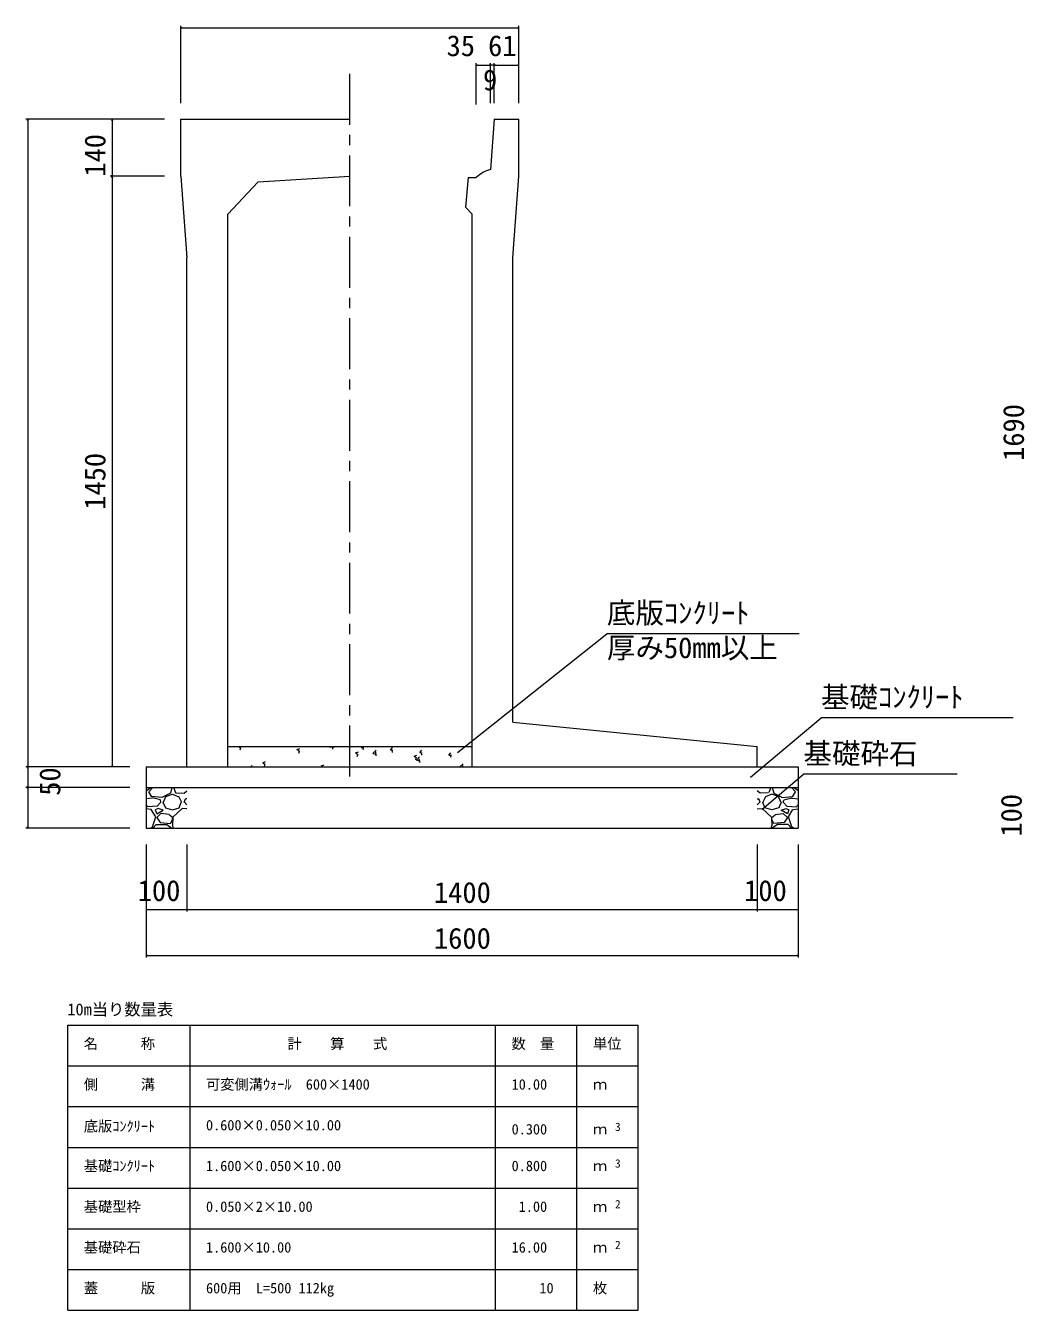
# Model space of a CAD drawing. Units: millimetres on the paper, scale 1:20. Extents: x 0 to 841, y 0 to 594.
# Drawn here: x 314.3 to 436.9, y 179.5 to 337.2 of the extents above; entities that cross this region are included whole.
import ezdxf
from ezdxf.enums import TextEntityAlignment as Align

# ---------------------------------------------------------------- set-up
doc = ezdxf.new("R2010")
doc.units = ezdxf.units.MM
doc.linetypes.add('USER2', pattern=[10, 6.25, -1.25, 1.25, -1.25])
for name, color, linetype, lineweight in [('D-STR-DIM（寸法）', 7, 'Continuous', 18), ('D-STR-HTXT（旗揚げ）', 4, 'Continuous', 18), ('D-STR-STRn（構造物）', 5, 'Continuous', 18), ('D-STR（構造物外形線）', 1, 'Continuous', 18)]:
    doc.layers.add(name, color=color, linetype=linetype, lineweight=lineweight)
doc.layers.add('D-STR-TXT（文字）', color=7, linetype='Continuous')
doc.styles.add('ＭＳ ゴシック', font='')
doc.styles.get('ＭＳ ゴシック').set_extended_font_data('MS Gothic')

msp = doc.modelspace()

# ---------------------------------------------------------------- linework, layer by layer
at = {"layer": 'D-STR-DIM（寸法）'}
for p, q in [((333.358, 327.698), (333.358, 337.187)), ((333.358, 336.937), (333.508, 336.962)), ((333.358, 336.937), (333.378, 336.937)), ((333.508, 336.912), (333.358, 336.937)), ((333.378, 336.937), (374.838, 336.937)), ((374.708, 336.962), (374.858, 336.937)), ((374.858, 336.937), (374.708, 336.912)), ((374.858, 336.937), (374.838, 336.937)), ((374.858, 327.698), (374.858, 337.187)), ((369.618, 327.534), (369.618, 332.604)), ((369.618, 332.354), (369.768, 332.379)), ((369.618, 332.354), (369.638, 332.354)), ((369.768, 332.329), (369.618, 332.354)), ((369.638, 332.354), (371.347, 332.354)), ((371.217, 332.379), (371.367, 332.354)), ((371.367, 332.354), (371.217, 332.329)), ((371.367, 332.354), (371.347, 332.354)), ((371.367, 327.666), (371.367, 332.604)), ((371.367, 327.666), (371.367, 332.604)), ((371.367, 332.354), (371.517, 332.379)), ((371.367, 332.354), (371.387, 332.354)), ((371.517, 332.329), (371.367, 332.354)), ((371.788, 332.354), (371.387, 332.354)), ((371.658, 332.379), (371.808, 332.354)), ((371.808, 332.354), (371.658, 332.329)), ((371.808, 332.354), (371.788, 332.354)), ((371.808, 327.698), (371.808, 332.604)), ((371.808, 327.698), (371.808, 332.604)), ((371.808, 332.354), (371.958, 332.379)), ((371.808, 332.354), (371.828, 332.354)), ((371.958, 332.329), (371.808, 332.354)), ((371.828, 332.354), (374.838, 332.354)), ((374.708, 332.379), (374.858, 332.354)), ((374.858, 332.354), (374.708, 332.329)), ((374.858, 332.354), (374.838, 332.354)), ((374.858, 327.698), (374.858, 332.604)), ((331.358, 325.698), (314.311, 325.698)), ((314.536, 325.548), (314.561, 325.698)), ((314.561, 325.698), (314.561, 325.678)), ((314.561, 325.698), (314.586, 325.548)), ((314.561, 325.678), (314.561, 246.218)), ((331.358, 325.698), (324.671, 325.698)), ((324.896, 325.548), (324.921, 325.698)), ((324.921, 325.698), (324.921, 325.678)), ((324.921, 325.698), (324.946, 325.548)), ((324.921, 325.678), (324.921, 318.718)), ((331.358, 318.698), (324.671, 318.698)), ((331.358, 318.698), (324.671, 318.698)), ((324.921, 318.698), (324.896, 318.848)), ((324.896, 318.548), (324.921, 318.698)), ((324.946, 318.848), (324.921, 318.698)), ((324.921, 318.698), (324.921, 318.718)), ((324.921, 318.698), (324.921, 318.678)), ((324.921, 318.698), (324.946, 318.548)), ((324.921, 318.678), (324.921, 246.218)), ((327.108, 246.198), (314.311, 246.198)), ((327.108, 246.198), (314.311, 246.198)), ((314.561, 246.198), (314.536, 246.348)), ((314.536, 246.048), (314.561, 246.198)), ((314.586, 246.348), (314.561, 246.198)), ((314.561, 246.198), (314.561, 246.218)), ((314.561, 246.198), (314.561, 246.178)), ((314.561, 246.198), (314.586, 246.048)), ((314.561, 246.178), (314.561, 243.718)), ((327.108, 246.198), (324.671, 246.198)), ((324.921, 246.198), (324.896, 246.348)), ((324.946, 246.348), (324.921, 246.198)), ((324.921, 246.198), (324.921, 246.218)), ((327.108, 243.698), (314.311, 243.698)), ((327.108, 243.698), (314.311, 243.698)), ((314.561, 243.698), (314.536, 243.848)), ((314.536, 243.548), (314.561, 243.698)), ((314.586, 243.848), (314.561, 243.698)), ((314.561, 243.698), (314.561, 243.718)), ((314.561, 243.698), (314.561, 243.678)), ((314.561, 243.698), (314.586, 243.548)), ((314.561, 243.678), (314.561, 238.718)), ((327.108, 238.698), (314.311, 238.698)), ((314.561, 238.698), (314.536, 238.848)), ((314.586, 238.848), (314.561, 238.698)), ((314.561, 238.698), (314.561, 238.718)), ((329.108, 236.698), (329.108, 222.825)), ((329.108, 236.698), (329.108, 228.448)), ((334.108, 236.698), (334.108, 228.448)), ((334.108, 236.698), (334.108, 228.448)), ((404.108, 236.698), (404.108, 228.448)), ((404.108, 236.698), (404.108, 228.448)), ((409.108, 236.698), (409.108, 228.448)), ((409.108, 236.698), (409.108, 222.825)), ((329.108, 228.698), (329.258, 228.723)), ((329.108, 228.698), (329.128, 228.698)), ((329.258, 228.673), (329.108, 228.698)), ((329.128, 228.698), (334.088, 228.698)), ((333.958, 228.723), (334.108, 228.698)), ((334.108, 228.698), (333.958, 228.673)), ((334.108, 228.698), (334.088, 228.698)), ((334.108, 228.698), (334.258, 228.723)), ((334.108, 228.698), (334.128, 228.698)), ((334.258, 228.673), (334.108, 228.698)), ((334.128, 228.698), (404.088, 228.698)), ((403.958, 228.723), (404.108, 228.698)), ((404.108, 228.698), (403.958, 228.673)), ((404.108, 228.698), (404.088, 228.698)), ((404.108, 228.698), (404.258, 228.723)), ((404.108, 228.698), (404.128, 228.698)), ((404.258, 228.673), (404.108, 228.698)), ((404.128, 228.698), (409.088, 228.698)), ((408.958, 228.723), (409.108, 228.698)), ((409.108, 228.698), (408.958, 228.673)), ((409.108, 228.698), (409.088, 228.698)), ((329.108, 223.075), (329.258, 223.1)), ((329.108, 223.075), (329.128, 223.075)), ((329.258, 223.05), (329.108, 223.075)), ((329.128, 223.075), (409.088, 223.075)), ((408.958, 223.1), (409.108, 223.075)), ((409.108, 223.075), (408.958, 223.05)), ((409.108, 223.075), (409.088, 223.075))]:
    msp.add_line(p, q, dxfattribs=at)
at = {"layer": 'D-STR-DIM（寸法）', "linetype": 'USER2'}
msp.add_line((354.108, 245.021), (354.108, 331.645), dxfattribs=at)
at = {"layer": 'D-STR-HTXT（旗揚げ）'}
for p, q in [((367.301, 247.963), (385.651, 262.558)), ((409.25, 262.558), (385.651, 262.558)), ((403.286, 244.967), (411.931, 252.231)), ((435.529, 252.231), (411.931, 252.231)), ((404.697, 241.038), (409.781, 245.3)), ((428.644, 245.3), (409.781, 245.3)), ((319.48, 214.51), (389.48, 214.51)), ((319.48, 179.51), (319.48, 214.51)), ((334.48, 179.51), (334.48, 214.51)), ((371.98, 179.51), (371.98, 214.51)), ((381.98, 198.51), (381.98, 214.51)), ((381.98, 179.51), (381.98, 214.51)), ((389.48, 179.51), (389.48, 214.51)), ((319.48, 209.51), (389.48, 209.51)), ((319.48, 204.51), (389.48, 204.51)), ((319.48, 199.51), (389.48, 199.51)), ((319.48, 194.51), (389.48, 194.51)), ((319.48, 189.51), (389.48, 189.51)), ((319.48, 189.51), (389.48, 189.51)), ((319.48, 184.51), (389.48, 184.51)), ((319.48, 179.51), (389.48, 179.51))]:
    msp.add_line(p, q, dxfattribs=at)
at = {"layer": 'D-STR-STRn（構造物）', "color": 7}
for p, q in [((339.108, 248.698), (369.108, 248.698)), ((340.479, 248.698), (340.674, 248.567)), ((340.634, 248.29), (340.735, 248.592)), ((347.611, 248.334), (347.961, 248.468)), ((347.611, 248.334), (347.86, 248.166)), ((347.819, 247.889), (347.921, 248.192)), ((351.602, 248.683), (351.617, 248.698)), ((351.602, 248.683), (352.047, 248.614)), ((352.004, 248.392), (351.968, 248.698)), ((352.18, 248.607), (352.163, 248.698)), ((354.796, 247.934), (355.147, 248.068)), ((354.797, 247.934), (355.045, 247.766)), ((355.005, 247.489), (355.106, 247.791)), ((355.507, 248.597), (355.592, 248.698)), ((355.507, 248.597), (355.806, 248.571)), ((355.766, 248.293), (355.709, 248.607)), ((356.939, 247.856), (357.328, 248.261)), ((356.939, 247.856), (357.383, 247.787)), ((357.34, 247.564), (357.285, 248.039)), ((359.094, 248.283), (359.335, 248.571)), ((359.094, 248.284), (359.392, 248.257)), ((359.353, 247.979), (359.295, 248.293)), ((361.982, 247.533), (362.332, 247.668)), ((362.68, 247.97), (362.921, 248.257)), ((362.68, 247.97), (362.979, 247.944)), ((362.939, 247.666), (362.881, 247.979)), ((366.266, 247.656), (366.507, 247.943)), ((366.266, 247.656), (366.565, 247.63)), ((366.525, 247.352), (366.468, 247.665)), ((341.946, 246.198), (342.097, 246.379)), ((343.41, 246.721), (343.76, 246.856)), ((343.41, 246.721), (343.658, 246.554)), ((343.618, 246.277), (343.719, 246.579)), ((350.595, 246.321), (350.945, 246.455)), ((350.595, 246.321), (350.777, 246.198)), ((361.982, 247.533), (362.231, 247.365)), ((362.19, 247.089), (362.292, 247.391)), ((362.275, 247.028), (362.664, 247.434)), ((362.275, 247.028), (362.72, 246.959)), ((362.676, 246.737), (362.621, 247.212)), ((367.611, 246.2), (368, 246.606)), ((367.611, 246.201), (367.626, 246.198)), ((367.979, 246.198), (367.957, 246.384))]:
    msp.add_line(p, q, dxfattribs=at)
at = {"layer": 'D-STR-STRn（構造物）'}
for p, q in [((329.108, 246.198), (329.108, 238.698)), ((329.108, 246.198), (409.108, 246.198)), ((409.108, 246.198), (409.108, 238.698)), ((329.108, 243.698), (409.108, 243.698)), ((329.108, 243.263), (329.671, 243.698)), ((329.416, 243.146), (329.913, 243.698)), ((329.776, 242.543), (329.426, 243.143)), ((332.069, 242.992), (331.019, 242.442)), ((331.517, 242.596), (332.317, 242.846)), ((332.268, 243.696), (332.068, 242.996)), ((332.315, 242.846), (333.115, 242.546)), ((332.438, 243.698), (332.708, 243.058)), ((332.713, 243.043), (333.763, 242.993)), ((333.767, 243), (334.108, 243.263)), ((404.449, 243), (404.108, 243.263)), ((405.502, 243.043), (404.452, 242.993)), ((405.901, 242.846), (405.101, 242.546)), ((405.777, 243.698), (405.507, 243.058)), ((406.698, 242.596), (405.898, 242.846)), ((405.947, 243.696), (406.147, 242.996)), ((406.147, 242.992), (407.197, 242.442)), ((408.799, 243.146), (408.302, 243.698)), ((408.439, 242.543), (408.789, 243.143)), ((409.108, 243.263), (408.545, 243.698)), ((329.871, 242.39), (329.108, 242.31)), ((329.315, 241.312), (329.108, 241.538)), ((330.463, 241.399), (329.313, 241.299)), ((331.013, 242.456), (329.763, 242.556)), ((330.865, 242.149), (329.865, 242.399)), ((330.916, 241.896), (330.466, 241.396)), ((330.917, 241.893), (330.867, 242.143)), ((331.162, 241.897), (331.462, 241.197)), ((331.215, 241.896), (331.515, 242.596)), ((333.117, 242.544), (333.417, 241.894)), ((333.165, 241.198), (333.415, 241.898)), ((333.765, 241.897), (333.915, 242.297)), ((334.108, 241.538), (333.765, 241.912)), ((334.108, 242.31), (333.921, 242.29)), ((404.108, 242.31), (404.295, 242.29)), ((404.108, 241.538), (404.451, 241.912)), ((404.45, 241.897), (404.3, 242.297)), ((405.098, 242.544), (404.798, 241.894)), ((405.051, 241.198), (404.801, 241.898)), ((407, 241.896), (406.7, 242.596)), ((407.053, 241.897), (406.753, 241.197)), ((407.202, 242.456), (408.452, 242.556)), ((407.298, 241.893), (407.348, 242.143)), ((407.299, 241.896), (407.749, 241.396)), ((407.351, 242.149), (408.351, 242.399)), ((407.752, 241.399), (408.902, 241.299)), ((408.345, 242.39), (409.108, 242.31)), ((408.901, 241.312), (409.108, 241.538)), ((329.718, 240.991), (329.108, 241.042)), ((330.277, 240.099), (329.727, 240.999)), ((329.867, 238.844), (330.267, 240.094)), ((330.214, 240.946), (330.414, 240.446)), ((330.566, 241.094), (330.216, 240.944)), ((330.415, 240.447), (331.165, 240.897)), ((330.415, 239.998), (330.815, 239.398)), ((330.916, 240.496), (330.416, 239.996)), ((331.168, 240.897), (330.568, 241.097)), ((331.922, 240.349), (330.922, 240.499)), ((331.462, 241.192), (332.312, 240.942)), ((332.327, 239.986), (331.927, 240.336)), ((332.068, 239.247), (332.318, 239.697)), ((332.364, 240.048), (332.314, 238.998)), ((332.316, 239.696), (332.316, 239.996)), ((332.319, 240.943), (333.169, 241.193)), ((333.517, 241.096), (332.367, 240.046)), ((334.108, 241.042), (333.518, 241.091)), ((404.108, 241.042), (404.698, 241.091)), ((404.698, 241.096), (405.848, 240.046)), ((405.896, 240.943), (405.046, 241.193)), ((405.851, 240.048), (405.901, 238.998)), ((405.888, 239.986), (406.288, 240.336)), ((406.148, 239.247), (405.898, 239.697)), ((405.899, 239.696), (405.899, 239.996)), ((406.753, 241.192), (405.903, 240.942)), ((406.293, 240.349), (407.293, 240.499)), ((407.047, 240.897), (407.647, 241.097)), ((407.801, 240.447), (407.051, 240.897)), ((407.299, 240.496), (407.799, 239.996)), ((407.801, 239.998), (407.401, 239.398)), ((407.65, 241.094), (408, 240.944)), ((408.001, 240.946), (407.801, 240.446)), ((407.938, 240.099), (408.488, 240.999)), ((408.348, 238.844), (407.948, 240.094)), ((408.498, 240.991), (409.108, 241.042)), ((329.108, 238.698), (362.608, 238.698)), ((329.108, 238.698), (409.108, 238.698)), ((329.671, 238.698), (329.867, 238.85)), ((329.913, 238.698), (330.316, 239.146)), ((330.316, 239.146), (331.616, 239.146)), ((330.818, 239.394), (332.068, 239.244)), ((331.615, 239.157), (332.265, 238.707)), ((332.308, 239.008), (332.438, 238.698)), ((405.907, 239.008), (405.777, 238.698)), ((406.601, 239.157), (405.951, 238.707)), ((407.397, 239.394), (406.147, 239.244)), ((407.899, 239.146), (406.599, 239.146)), ((408.302, 238.698), (407.899, 239.146)), ((408.545, 238.698), (408.349, 238.85))]:
    msp.add_line(p, q, dxfattribs=at)
at = {"layer": 'D-STR（構造物外形線）'}
for p, q in [((333.358, 318.698), (333.358, 325.698)), ((333.358, 325.698), (354.108, 325.698)), ((371.808, 325.698), (371.367, 319.535)), ((371.808, 325.698), (374.858, 325.698)), ((374.858, 318.698), (374.858, 325.698)), ((333.358, 318.698), (334.108, 308.698)), ((342.851, 318.023), (354.108, 318.698)), ((368.618, 318.548), (368.311, 314.894)), ((368.618, 318.548), (369.618, 318.548)), ((374.108, 308.698), (374.858, 318.698)), ((339.108, 314.048), (342.851, 318.023)), ((339.108, 246.198), (339.108, 314.048)), ((368.311, 314.894), (369.108, 314.048)), ((369.108, 246.198), (369.108, 314.048)), ((334.108, 246.198), (334.108, 308.698)), ((374.108, 251.698), (374.108, 308.698)), ((374.108, 251.698), (404.108, 248.698)), ((404.108, 246.198), (404.108, 248.698)), ((334.108, 246.198), (339.108, 246.198)), ((369.108, 246.198), (374.108, 246.198)), ((369.108, 246.198), (404.108, 246.198))]:
    msp.add_line(p, q, dxfattribs=at)
msp.add_arc((372.395, 315.669), 4, 104.89309, 133.9699, dxfattribs=at)

# ---------------------------------------------------------------- texts
at = {"layer": 'D-STR-DIM（寸法）', "style": 'ＭＳ ゴシック'}
for s, p in [('35', (365.971, 332.679)), ('61', (371.068, 332.679)), ('9', (370.447, 328.483)), ('100', (328.063, 228.977)), ('1400', (364.426, 228.748)), ('100', (402.491, 228.977)), ('1600', (364.426, 223.125))]:
    msp.add_text(s, height=2.566, dxfattribs=at).set_placement(p, align=Align.BOTTOM_LEFT)
for s, p in [('140', (324.871, 318.654)), ('1690', (437.613, 283.767)), ('1450', (324.871, 277.767)), ('50', (319.33, 242.665)), ('100', (437.338, 237.654))]:
    msp.add_text(s, height=2.566, rotation=90, dxfattribs=at).set_placement(p, align=Align.BOTTOM_LEFT)
at = {"layer": 'D-STR-TXT（文字）', "style": 'ＭＳ ゴシック'}
for s, height, p in [('底版ｺﾝｸﾘｰﾄ', 2.566, (385.651, 263.058)), ('厚み50mm以上', 2.566, (385.651, 258.787)), ('基礎ｺﾝｸﾘｰﾄ', 2.566, (411.931, 252.731)), ('基礎砕石', 2.566, (409.781, 245.8)), ('10m当り数量表', 1.466, (319.426, 215.273)), ('名\u3000\u3000\u3000称', 1.283, (321.442, 211.212)), ('計\u3000\u3000算\u3000\u3000式', 1.283, (346.446, 211.212)), ('数\u3000量', 1.283, (373.942, 211.212)), ('単位', 1.283, (383.942, 211.212)), ('側\u3000\u3000\u3000溝', 1.283, (321.442, 206.212)), ('可変側溝ｳｫｰﾙ\u3000600×1400', 1.283, (336.442, 206.212)), ('10.00', 1.283, (373.955, 206.212)), ('ｍ', 1.283, (383.942, 206.212)), ('底版ｺﾝｸﾘｰﾄ', 1.283, (321.442, 201.079)), ('0.600×0.050×10.00', 1.283, (336.442, 201.212)), ('0.300', 1.283, (373.955, 200.712)), ('ｍ', 1.283, (383.942, 200.712)), ('3', 1.026, (386.643, 201.214)), ('基礎ｺﾝｸﾘｰﾄ', 1.283, (321.442, 196.212)), ('1.600×0.050×10.00', 1.283, (336.442, 196.212)), ('0.800', 1.283, (373.955, 196.212)), ('ｍ', 1.283, (383.942, 196.212)), ('3', 1.026, (386.643, 196.714)), ('基礎型枠', 1.283, (321.442, 191.212)), ('0.050×2×10.00', 1.283, (336.442, 191.212)), (' 1.00', 1.283, (373.955, 191.212)), ('ｍ', 1.283, (383.942, 191.212)), ('2', 1.026, (386.643, 191.714)), ('基礎砕石', 1.283, (321.442, 186.212)), ('1.600×10.00', 1.283, (336.442, 186.212)), ('16.00', 1.283, (373.955, 186.212)), ('2', 1.026, (386.643, 186.714)), ('ｍ', 1.283, (383.942, 186.212)), ('蓋\u3000\u3000\u3000版', 1.283, (321.442, 181.212)), ('600用\u3000L=500 112kg', 1.283, (336.442, 181.212)), ('枚', 1.283, (383.942, 181.212)), ('10', 1.283, (377.366, 181.212))]:
    msp.add_text(s, height=height, dxfattribs=at).set_placement(p, align=Align.BOTTOM_LEFT)

doc.saveas('drawing.dxf')
